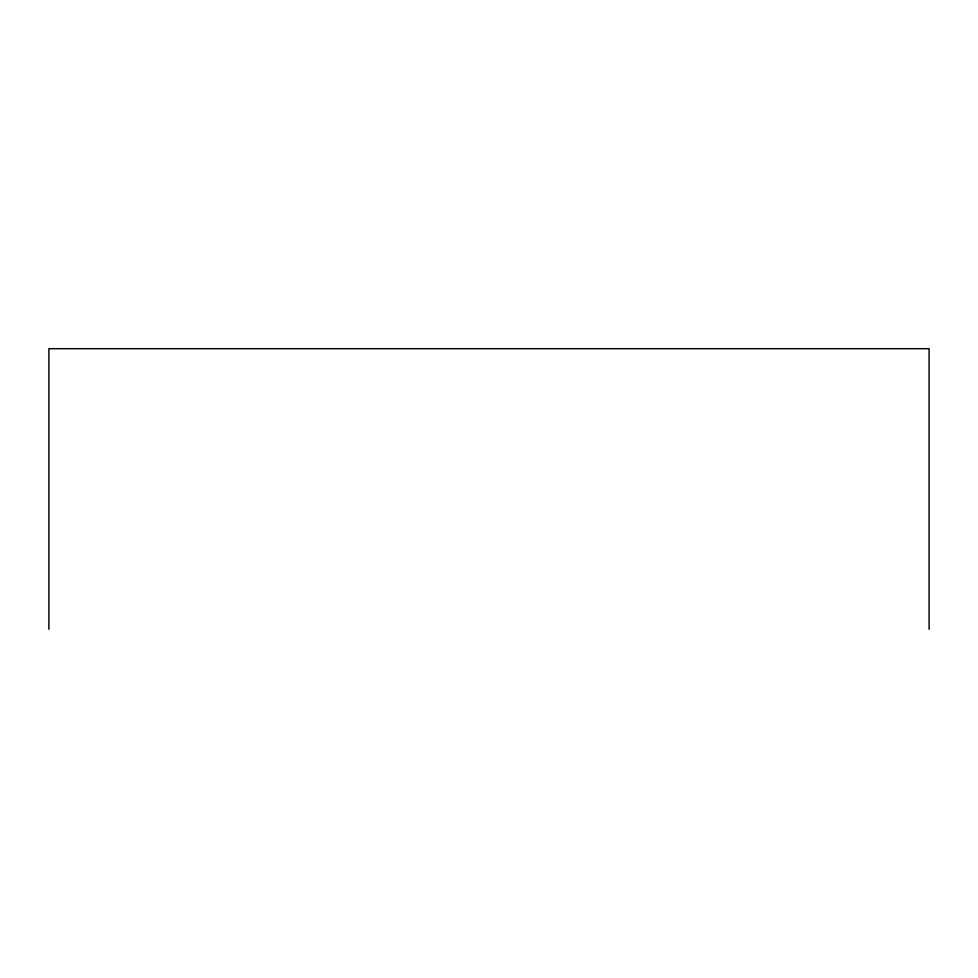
<?xml version="1.0" encoding="UTF-8"?>
<svg xmlns="http://www.w3.org/2000/svg" width="978" height="978" viewBox="0 0 978 978"><rect width="100%" height="100%" fill="white"/><g stroke="black" fill="none" stroke-linecap="round" stroke-linejoin="round"><path stroke-width="1.47" d="M929.1 629.319L929.1 348.681L48.9 348.681L48.9 629.319"/></g></svg>
